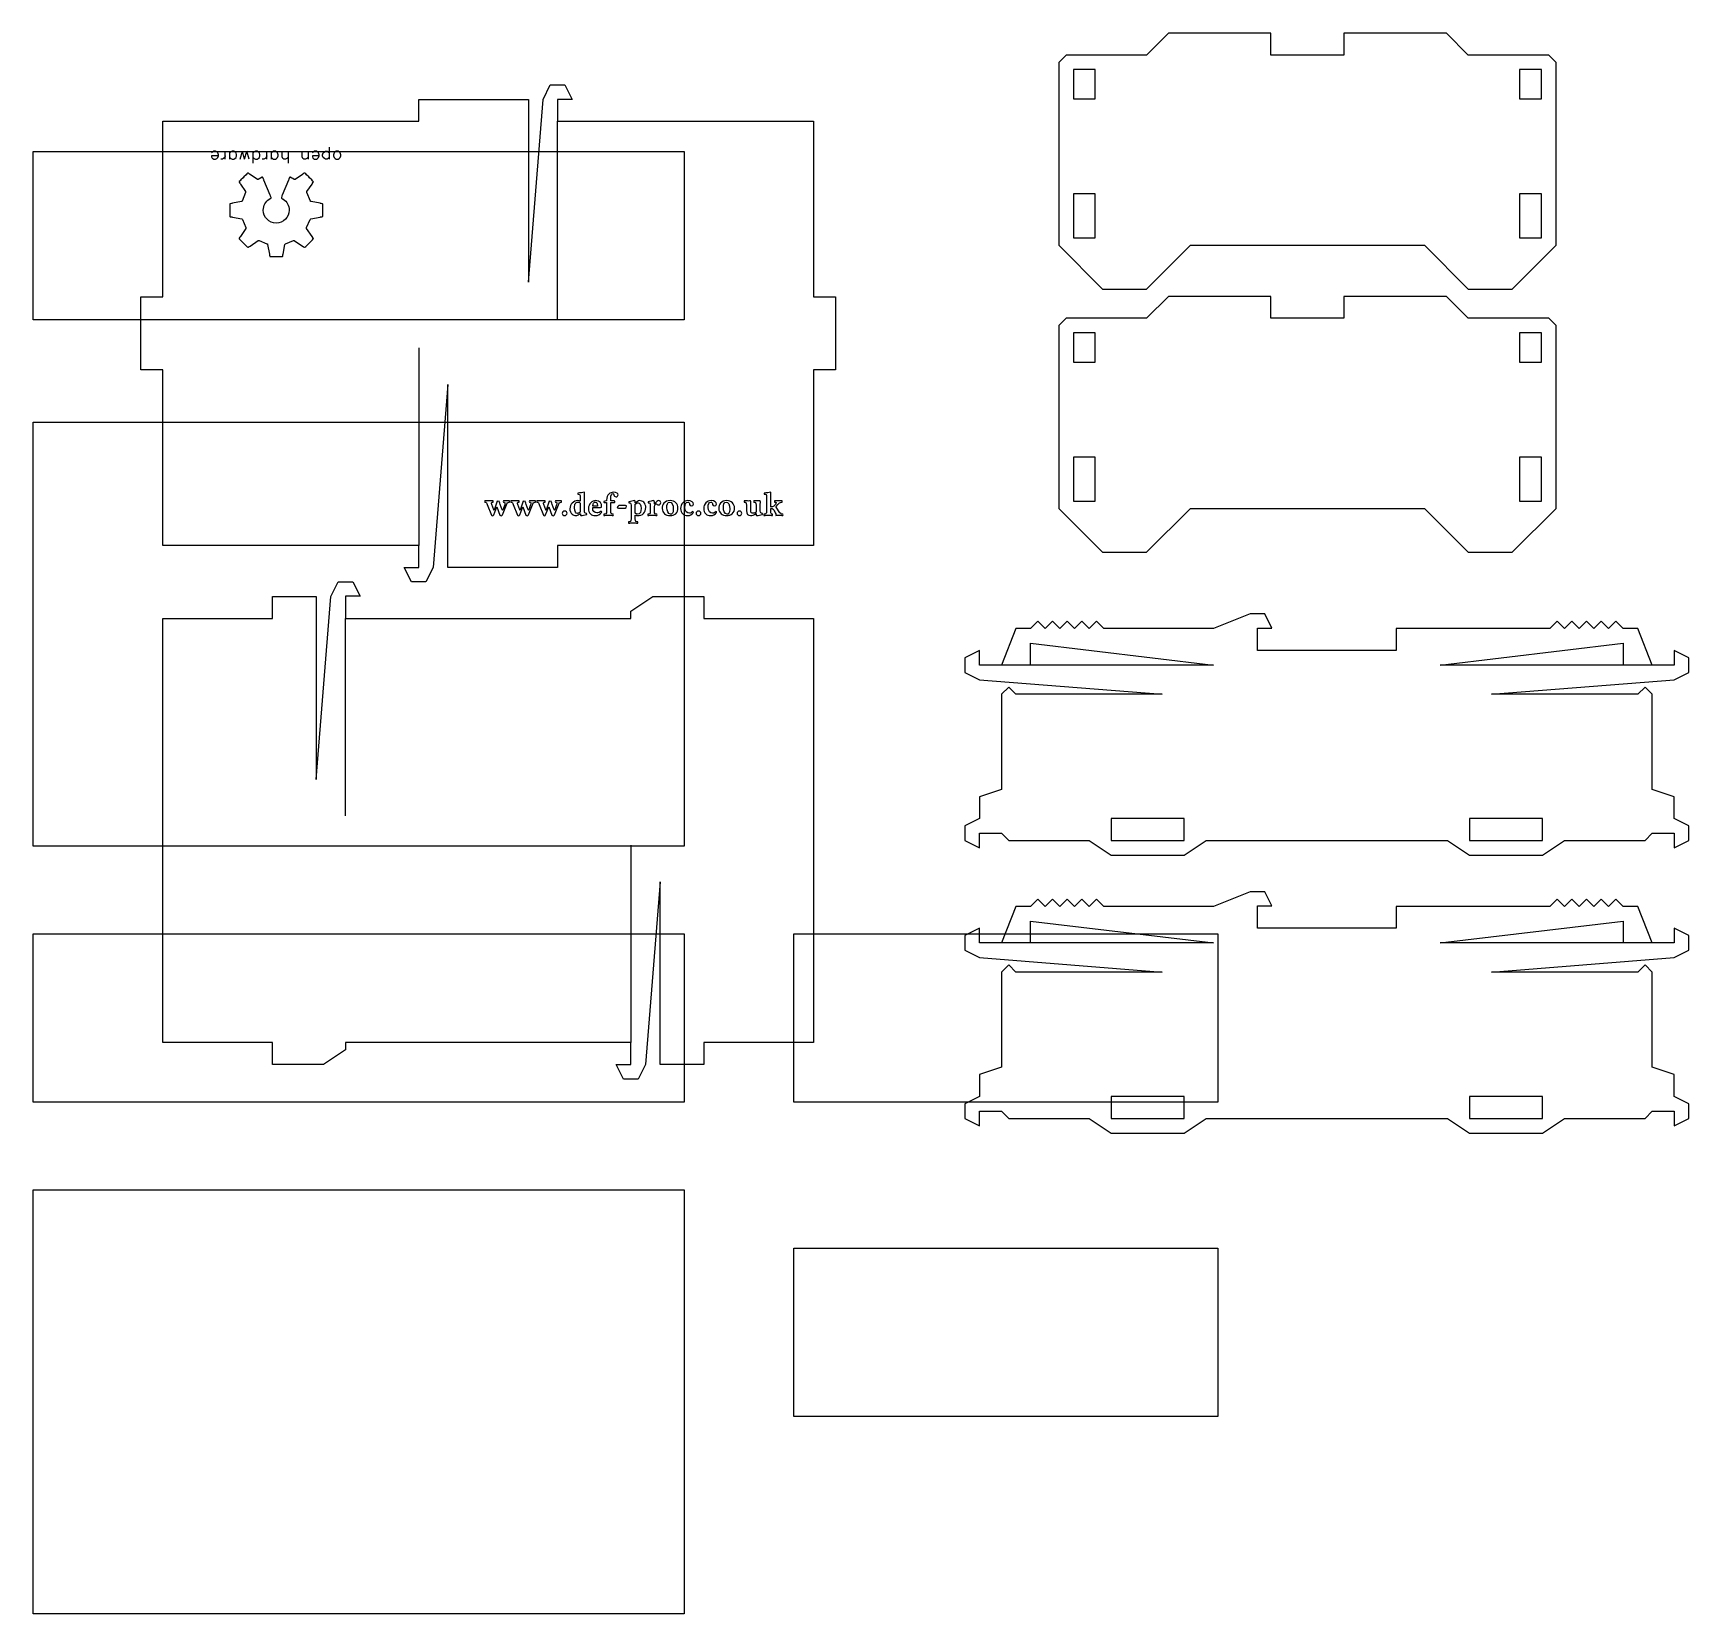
# Model space of a CAD drawing. Extents: x 26 to 252, y 20 to 236.
import ezdxf

# ---------------------------------------------------------------- set-up
doc = ezdxf.new("R2010")
doc.units = 0
for name, color, linetype in [('Cut_1', 7, 'CONTINUOUS'), ('Cut_2', 7, 'CONTINUOUS'), ('Engrave_1', 7, 'CONTINUOUS'), ('Layer_1', 7, 'CONTINUOUS')]:
    doc.layers.add(name, color=color, linetype=linetype)

msp = doc.modelspace()

# ---------------------------------------------------------------- linework, layer by layer
at = {"layer": 'Cut_1', "color": 5}
for points in [[(168.226421, 214.191995), (168.226421, 208.191993), (171.226424, 208.191993), (171.226424, 214.191995), (168.226421, 214.191995)], [(229.22642, 214.191995), (229.22642, 208.191993), (232.22642, 208.191993), (232.22642, 214.191995), (229.22642, 214.191995)], [(168.226421, 195.191994), (168.226421, 191.191993), (171.226424, 191.191993), (171.226424, 195.191994), (168.226421, 195.191994)], [(229.22642, 195.191994), (229.22642, 191.191993), (232.22642, 191.191993), (232.22642, 195.191994), (229.22642, 195.191994)], [(168.226421, 178.191994), (168.226421, 172.191997), (171.226424, 172.191997), (171.226424, 178.191994), (168.226421, 178.191994)], [(229.22642, 178.191994), (229.22642, 172.191997), (232.22642, 172.191997), (232.22642, 178.191994), (229.22642, 178.191994)]]:
    msp.add_lwpolyline(points, dxfattribs=at)
at = {"layer": 'Cut_2', "color": 1}
for points in [[(222.226418, 201.192001), (228.22642, 201.192001), (234.226419, 207.191992), (234.226419, 232.191993), (233.226418, 233.191994), (222.226418, 233.191994), (219.226418, 236.191993), (205.226418, 236.191993), (205.226418, 233.191994), (195.226418, 233.191994), (195.226418, 236.191993), (181.226418, 236.191993), (178.226418, 233.191994), (167.22642, 233.191994), (166.226422, 232.191993), (166.226422, 207.191992), (172.226422, 201.192001), (178.226418, 201.192001), (184.226417, 207.191995), (216.226418, 207.191995), (222.226418, 201.192001)], [(78.714747, 193.128049), (78.714747, 166.128049), (43.714746, 166.128049), (43.714746, 190.128049), (40.714744, 190.128049), (40.714744, 200.128049), (43.714746, 200.128049), (43.714746, 224.128049), (78.714747, 224.128049), (78.714747, 227.128049), (93.714748, 227.128049), (93.714748, 202.128048), (95.714747, 227.128046), (96.714747, 229.128047), (98.714746, 229.128047), (99.714747, 227.128051), (97.714748, 227.128049), (97.714748, 224.128049)], [(97.714748, 197.128049), (97.714748, 224.128052), (132.714746, 224.128052), (132.714746, 224.128052), (132.714746, 200.128049), (135.714748, 200.128049), (135.714748, 190.128049), (132.714746, 190.128049), (132.714746, 166.128052), (97.714748, 166.128052), (97.714748, 163.12805), (82.714747, 163.12805), (82.714747, 188.12805), (80.714748, 163.128052), (79.714748, 161.128051), (77.714749, 161.128051), (76.714748, 163.128044), (78.714747, 163.128047), (78.714747, 166.128049)], [(222.22642, 165.191983), (228.226422, 165.191983), (234.226422, 171.191971), (234.226422, 196.191994), (233.226421, 197.191995), (222.22642, 197.191995), (219.226421, 200.191995), (205.22642, 200.191995), (205.22642, 197.191995), (195.226421, 197.191995), (195.226421, 200.191995), (181.22642, 200.191995), (178.226421, 197.191995), (167.226423, 197.191995), (166.226425, 196.191994), (166.226425, 171.191971), (172.226424, 165.191983), (178.226421, 165.191983), (184.22642, 171.191999), (216.226421, 171.191999), (222.22642, 165.191983)], [(107.714748, 125.128047), (107.714748, 98.128047), (68.714747, 98.128047), (68.714747, 97.128046), (65.714747, 95.128059), (58.714744, 95.12803), (58.714744, 98.128033), (43.714749, 98.128036), (43.714749, 156.128055), (58.714747, 156.128047), (58.714747, 159.128049), (64.714747, 159.128046), (64.714747, 134.128048), (66.714751, 159.128043), (67.714746, 161.128048), (69.714748, 161.128048), (70.714749, 159.199765), (68.71475, 159.199762), (68.71475, 156.128044)], [(68.714747, 129.128044), (68.714747, 156.128047), (107.714748, 156.128047), (107.714748, 157.128045), (110.714748, 159.128046), (117.714748, 159.128055), (117.714748, 156.128055), (132.714746, 156.128055), (132.714746, 98.128036), (117.714748, 98.128036), (117.714748, 95.12803), (111.714748, 95.12803), (111.714748, 120.128045), (109.714747, 95.12803), (108.714746, 93.128034), (106.714747, 93.128034), (105.714746, 95.128075), (107.714748, 95.128047), (107.714748, 98.128036)], [(247.384336, 149.7615), (245.384337, 154.761501), (243.384338, 154.761501), (242.384337, 155.761502), (241.384336, 154.761501), (240.384338, 155.761502), (239.38434, 154.761501), (238.38434, 155.761502), (237.384339, 154.761501), (236.384341, 155.761502), (235.38434, 154.761501), (234.384339, 155.761502), (233.384338, 154.761501), (212.384338, 154.761501), (212.384338, 151.761502), (193.384337, 151.761502), (193.384345, 154.831337), (195.384347, 154.831337), (194.384337, 156.761503), (192.384339, 156.761503), (187.384337, 154.761501), (172.384336, 154.761501), (171.384335, 155.761502), (170.384335, 154.761501), (169.384334, 155.761502), (168.384336, 154.761501), (167.384335, 155.761502), (166.384334, 154.761501), (165.384336, 155.761502), (164.384341, 154.761501), (163.38434, 155.761502), (162.384339, 154.761501), (160.38434, 154.761501), (158.384339, 149.7615)], [(155.384339, 149.761503), (155.384339, 151.761507), (153.384343, 150.761504), (153.384343, 148.761499), (155.384342, 147.761501), (180.38434, 145.761502), (160.384343, 145.761502), (159.384342, 146.7615), (158.384344, 145.761499), (158.384344, 132.7615), (155.384339, 131.761502), (155.384342, 128.7615), (153.384343, 127.761499), (153.384343, 125.761497), (155.384339, 124.761499), (155.384339, 126.761501), (158.384344, 126.761498), (159.38434, 125.7615), (170.38434, 125.761503), (173.38434, 123.761501), (183.384342, 123.761501), (186.384339, 125.761503), (219.384341, 125.761503), (222.384341, 123.761501), (232.38434, 123.761501), (235.38434, 125.761503), (246.384341, 125.7615), (247.384339, 126.761501), (250.384341, 126.761501), (250.384341, 124.761499), (252.38434, 125.7615), (252.38434, 127.761502), (250.384341, 128.7615), (250.384341, 131.761502), (247.384339, 132.7615), (247.384339, 145.761499), (246.384343, 146.7615), (245.384343, 145.761502), (225.38434, 145.761502), (250.384341, 147.761501), (252.38434, 148.761499), (252.38434, 150.761504), (250.384341, 151.761507), (250.384341, 149.761503), (218.38434, 149.7615), (243.384341, 152.7615), (243.384341, 149.7615)], [(162.384339, 149.7615), (162.384339, 152.7615), (187.38434, 149.761503)], [(247.384336, 111.761497), (245.384337, 116.761498), (243.384338, 116.761498), (242.384337, 117.761499), (241.384336, 116.761498), (240.384338, 117.761499), (239.38434, 116.761498), (238.38434, 117.761499), (237.384339, 116.761498), (236.384341, 117.761499), (235.38434, 116.761498), (234.384339, 117.761499), (233.384338, 116.761498), (212.384338, 116.761498), (212.384338, 113.761499), (193.384337, 113.761499), (193.384342, 116.828297), (195.384344, 116.828297), (194.384337, 118.7615), (192.384339, 118.7615), (187.384337, 116.761498), (172.384333, 116.761498), (171.384333, 117.761499), (170.384335, 116.761498), (169.384334, 117.761499), (168.384336, 116.761498), (167.384335, 117.761499), (166.384334, 116.761498), (165.384336, 117.761499), (164.384338, 116.761498), (163.384337, 117.761499), (162.384336, 116.761498), (160.384338, 116.761498), (158.384336, 111.761497)], [(155.384339, 111.7615), (155.384339, 113.761504), (153.38434, 112.761498), (153.38434, 110.761493), (155.384339, 109.761495), (180.38434, 107.761496), (160.38434, 107.761496), (159.38434, 108.761494), (158.384342, 107.761494), (158.384342, 94.761494), (155.384339, 93.761496), (155.384339, 90.761494), (153.38434, 89.761493), (153.38434, 87.761491), (155.384339, 86.761502), (155.384339, 88.761503), (158.384342, 88.761492), (159.384001, 87.761494), (170.38434, 87.761497), (173.384337, 85.761495), (183.384342, 85.761495), (186.384339, 87.761497), (219.384341, 87.761497), (222.384341, 85.761495), (232.38434, 85.761495), (235.38434, 87.761497), (246.384341, 87.761494), (247.384339, 88.761495), (250.384341, 88.761503), (250.384341, 86.761502), (252.38434, 87.761494), (252.38434, 89.761496), (250.384341, 90.761494), (250.384341, 93.761496), (247.384339, 94.761494), (247.384339, 107.761494), (246.384341, 108.761494), (245.38434, 107.761496), (225.38434, 107.761496), (250.384341, 109.761495), (252.38434, 110.761493), (252.38434, 112.761498), (250.384341, 113.761504), (250.384341, 111.7615), (218.38434, 111.761497), (243.384341, 114.761494), (243.384341, 111.761494)], [(162.384339, 111.761494), (162.384339, 114.761494), (187.38434, 111.761497)]]:
    msp.add_lwpolyline(points, dxfattribs=at)
at = {"layer": 'Cut_2', "color": 5}
for points in [[(168.226421, 231.191995), (168.226421, 227.191994), (171.226424, 227.191994), (171.226424, 231.191995), (168.226421, 231.191995)], [(229.22642, 231.191995), (229.22642, 227.191994), (232.22642, 227.191994), (232.22642, 231.191995), (229.22642, 231.191995)], [(183.38434, 128.7615), (173.38434, 128.7615), (173.38434, 125.761503), (183.38434, 125.7615), (183.38434, 128.7615)], [(222.384341, 128.7615), (222.384341, 125.7615), (232.38434, 125.7615), (232.38434, 128.7615), (222.384341, 128.7615)], [(173.38434, 90.761499), (173.38434, 87.7615), (183.38434, 87.7615), (183.38434, 90.761499), (173.38434, 90.761499)], [(222.384341, 90.761502), (222.384341, 87.761503), (232.38434, 87.761503), (232.38434, 90.761502), (222.384341, 90.761502)]]:
    msp.add_lwpolyline(points, dxfattribs=at)
at = {"layer": 'Cut_2', "color": 1}
for points in [[(187.38434, 149.761503), (176.717672, 149.761497), (166.051004, 149.761503), (155.384339, 149.761503)], [(187.38434, 111.761497), (176.717672, 111.761491), (166.051007, 111.7615), (155.384339, 111.7615)]]:
    msp.add_open_spline(points, degree=3, dxfattribs=at)
at = {"layer": 'Engrave_1', "color": 3}
for points in [[(51.336654, 219.410112), (50.402401, 219.410112), (50.402401, 219.254404), (50.480255, 219.098695), (50.55811, 219.02084), (50.713818, 218.942986), (50.947382, 218.942986), (51.10309, 219.02084), (51.258799, 219.176549), (51.336654, 219.410112), (51.336654, 219.565821), (51.258799, 219.799384), (51.10309, 219.955093), (50.947382, 220.032948), (50.713818, 220.032948), (50.55811, 219.955093), (50.402401, 219.799384)], [(52.270907, 218.942986), (52.270907, 220.032948)], [(52.893742, 218.942986), (52.893742, 220.032948)], [(52.893742, 219.176549), (53.049451, 219.02084), (53.205159, 218.942986), (53.438723, 218.942986), (53.594431, 219.02084), (53.75014, 219.176549), (53.827995, 219.410112), (53.827995, 219.565821), (53.75014, 219.799384), (53.594431, 219.955093), (53.438723, 220.032948), (53.205159, 220.032948), (53.049451, 219.955093), (52.893742, 219.799384)], [(54.295121, 218.942986), (54.606539, 220.032948)], [(54.917956, 218.942986), (54.606539, 220.032948)], [(54.917956, 218.942986), (55.229374, 220.032948)], [(55.540792, 218.942986), (55.229374, 220.032948)], [(56.085772, 218.398005), (56.085772, 220.032948)], [(56.085772, 219.176549), (56.241481, 219.02084), (56.39719, 218.942986), (56.630753, 218.942986), (56.786462, 219.02084), (56.942171, 219.176549), (57.020025, 219.410112), (57.020025, 219.565821), (56.942171, 219.799384), (56.786462, 219.955093), (56.630753, 220.032948), (56.39719, 220.032948), (56.241481, 219.955093), (56.085772, 219.799384)], [(57.954278, 218.942986), (57.954278, 220.032948)], [(58.577113, 218.942986), (58.577113, 220.032948)], [(58.577113, 219.176549), (58.732822, 219.02084), (58.888531, 218.942986), (59.122094, 218.942986), (59.277803, 219.02084), (59.433512, 219.176549), (59.511366, 219.410112), (59.511366, 219.565821), (59.433512, 219.799384), (59.277803, 219.955093), (59.122094, 220.032948), (58.888531, 220.032948), (58.732822, 219.955093), (58.577113, 219.799384)], [(60.912746, 219.254404), (60.679182, 219.02084), (60.523474, 218.942986), (60.28991, 218.942986), (60.134202, 219.02084), (60.056347, 219.254404), (60.056347, 220.032948)], [(60.912746, 218.398005), (60.912746, 220.032948)], [(63.63765, 219.254404), (63.404087, 219.02084), (63.248378, 218.942986), (63.014815, 218.942986), (62.859106, 219.02084), (62.781251, 219.254404), (62.781251, 220.032948)], [(63.63765, 218.942986), (63.63765, 220.032948)], [(65.116884, 219.410112), (64.182631, 219.410112), (64.182631, 219.254404), (64.260485, 219.098695), (64.33834, 219.02084), (64.494048, 218.942986), (64.727612, 218.942986), (64.88332, 219.02084), (65.039029, 219.176549), (65.116884, 219.410112), (65.116884, 219.565821), (65.039029, 219.799384), (64.88332, 219.955093), (64.727612, 220.032948), (64.494048, 220.032948), (64.33834, 219.955093), (64.182631, 219.799384)], [(66.518263, 219.176549), (66.362554, 219.02084), (66.206845, 218.942986), (65.973282, 218.942986), (65.817573, 219.02084), (65.661864, 219.176549), (65.58401, 219.410112), (65.58401, 219.565821), (65.661864, 219.799384), (65.817573, 219.955093), (65.973282, 220.032948), (66.206845, 220.032948), (66.362554, 219.955093), (66.518263, 219.799384)], [(66.518263, 218.942986), (66.518263, 220.577928)], [(67.686079, 218.942986), (67.841788, 219.02084), (67.997497, 219.176549), (68.075351, 219.410112), (68.075351, 219.565821), (67.997497, 219.799384), (67.841788, 219.955093), (67.686079, 220.032948), (67.452516, 220.032948), (67.296807, 219.955093), (67.141098, 219.799384), (67.063244, 219.565821), (67.063244, 219.410112), (67.141098, 219.176549), (67.296807, 219.02084), (67.452516, 218.942986), (67.686079, 218.942986)], [(52.270907, 219.410112), (52.193052, 219.176549), (52.037343, 219.02084), (51.881635, 218.942986), (51.648071, 218.942986)], [(57.954278, 219.410112), (57.876424, 219.176549), (57.720715, 219.02084), (57.565006, 218.942986), (57.331443, 218.942986)], [(54.170329, 215.788117), (54.256252, 215.662856)], [(55.315407, 217.0308), (55.208161, 216.923554), (55.108586, 216.823979), (54.797757, 216.51308), (54.698253, 216.413575), (54.387142, 216.102605), (54.287637, 216.003101), (54.180251, 215.895855)], [(54.335912, 215.546885), (55.034556, 214.528897)], [(55.548335, 216.95494), (55.423145, 217.040722)], [(56.660198, 216.191906), (55.664307, 216.87535)], [(56.985524, 216.304218), (56.778844, 216.187825)], [(57.32429, 216.479091), (57.110222, 216.369452)], [(57.505989, 216.223855), (57.413943, 216.446087)], [(58.423768, 214.005969), (57.559822, 216.093809)], [(60.917931, 216.093809), (60.053985, 214.005969)], [(61.06374, 216.446087), (60.971835, 216.223855)], [(61.367532, 216.369452), (61.153393, 216.479091)], [(61.698909, 216.187825), (61.492159, 216.304218)], [(62.813376, 216.87535), (61.817485, 216.191906)], [(63.054468, 217.040722), (62.929418, 216.95494)], [(64.297362, 215.895855), (64.190046, 216.003101), (64.090541, 216.102605), (63.77943, 216.413716), (63.679926, 216.513221), (63.369097, 216.823979), (63.269592, 216.923554), (63.162206, 217.0308)], [(63.443197, 214.528897), (64.141771, 215.546885)], [(64.221431, 215.662856), (64.307354, 215.788117)], [(53.106107, 212.885872), (52.957061, 212.858146)], [(54.478272, 213.141249), (53.244527, 212.911699)], [(55.043493, 214.407647), (54.568629, 213.221261)], [(58.369231, 213.542927), (58.50568, 213.626458)], [(58.538755, 213.728144), (58.477532, 213.876064)], [(60.000081, 213.876064), (59.938928, 213.728144)], [(59.972003, 213.626458), (60.108523, 213.542927)], [(63.909124, 213.221261), (63.43426, 214.407647)], [(65.233156, 212.911699), (63.999481, 213.141249)], [(65.520693, 212.858146), (65.371576, 212.885872)], [(52.887886, 212.774897), (52.887886, 212.623248), (52.887886, 212.482505), (52.887886, 212.042827), (52.887886, 211.902085), (52.887815, 211.462265), (52.887815, 211.321523), (52.887745, 211.169803)], [(52.95685, 211.086484), (53.106036, 211.058687)], [(53.244456, 211.033002), (54.516414, 210.796414)], [(54.60867, 210.717035), (55.086842, 209.601724)], [(63.390841, 209.601724), (63.868943, 210.717035)], [(63.961269, 210.796414), (65.233227, 211.033002)], [(65.371647, 211.058687), (65.520833, 211.086484)], [(65.590008, 211.169803), (65.589938, 211.321523), (65.589938, 211.462265), (65.589938, 211.902085), (65.589938, 212.042827), (65.589938, 212.482505), (65.589938, 212.623248), (65.589938, 212.774897)], [(54.256392, 208.281844), (54.170469, 208.156724)], [(55.079312, 209.481108), (54.335982, 208.397956)], [(64.141701, 208.397956), (63.398371, 209.481108)], [(64.307143, 208.156724), (64.221291, 208.281844)], [(54.180532, 208.048986), (54.287778, 207.94174), (54.387283, 207.842236), (54.698253, 207.531266), (54.797757, 207.431761), (55.108586, 207.120791), (55.208161, 207.021216), (55.315477, 206.913971)], [(55.423215, 206.903978), (55.548335, 206.989831)], [(55.664377, 207.069491), (56.770751, 207.828795)], [(56.89193, 207.837591), (57.973182, 207.395027)], [(58.052842, 207.303756), (58.299493, 205.978106)], [(60.17812, 205.978106), (60.424841, 207.303756)], [(60.504501, 207.395027), (61.585753, 207.837591)], [(61.706932, 207.828795), (62.813306, 207.069491)], [(62.929348, 206.989831), (63.054468, 206.903978)], [(63.162206, 206.913971), (63.269522, 207.021216), (63.369026, 207.120791), (63.679996, 207.431831), (63.779501, 207.531336), (64.0904, 207.842236), (64.189905, 207.94174), (64.297151, 208.048986)], [(58.325178, 205.839756), (58.353045, 205.690569)], [(58.436224, 205.621465), (58.587944, 205.621465), (58.728686, 205.621465), (59.168506, 205.621465), (59.309248, 205.621465), (59.749067, 205.621465), (59.889809, 205.621465), (60.041459, 205.621465)], [(60.124638, 205.69064), (60.152434, 205.839756)]]:
    msp.add_lwpolyline(points, dxfattribs=at)
at = {"layer": 'Engrave_1', "color": 7}
for points in [[(89.4616, 172.156279), (89.028106, 170.968688)], [(93.015836, 172.156279), (92.582342, 170.968688)], [(96.570072, 172.156279), (96.136579, 170.968688)], [(100.803052, 172.788457), (100.803052, 172.196919)], [(101.390075, 170.846768), (101.390075, 172.878768)], [(104.044869, 172.147248), (104.044869, 172.025328)], [(104.392566, 172.296261), (104.392566, 172.20595), (104.383535, 172.20595)], [(105.43566, 172.20595), (104.979589, 172.20595), (104.979589, 172.436244)], [(105.525971, 172.056937), (105.525971, 172.160795)], [(126.273608, 172.797488), (126.273608, 170.819675)], [(126.86063, 171.370572), (126.86063, 172.878768)], [(88.102417, 171.713755), (88.653315, 170.286839)], [(88.982951, 170.973204), (88.721049, 171.740848)], [(88.969404, 170.29587), (89.393866, 171.411212), (89.82736, 170.286839)], [(90.147964, 170.982235), (89.849937, 171.740848)], [(90.161511, 170.29587), (90.712409, 171.668599)], [(90.473084, 171.700208), (90.215697, 170.991266)], [(91.656654, 171.713755), (92.207551, 170.286839)], [(92.537187, 170.973204), (92.275285, 171.740848)], [(92.52364, 170.29587), (92.948102, 171.411212), (93.381596, 170.286839)], [(93.7022, 170.982235), (93.404174, 171.740848)], [(93.715747, 170.29587), (94.266645, 171.668599)], [(94.02732, 171.700208), (93.769934, 170.991266)], [(95.21089, 171.713755), (95.761787, 170.286839)], [(96.091423, 170.973204), (95.829521, 171.740848)], [(96.077876, 170.29587), (96.502339, 171.411212), (96.935832, 170.286839)], [(97.256436, 170.982235), (96.95841, 171.740848)], [(97.269983, 170.29587), (97.820881, 171.668599)], [(97.581556, 171.700208), (97.32417, 170.991266)], [(100.780475, 170.462946), (100.821115, 170.462946)], [(100.807568, 171.898892), (100.807568, 170.788066)], [(102.512402, 171.307355), (103.596135, 171.307355)], [(103.14458, 171.487977), (102.530464, 171.487977)], [(104.166789, 171.980172), (104.392566, 171.980172), (104.392566, 170.815159)], [(104.979589, 170.82419), (104.979589, 171.980172), (105.367926, 171.980172)], [(106.043566, 171.217044), (106.937646, 171.217044)], [(106.987317, 171.573772), (106.084206, 171.573772)], [(107.747836, 171.641506), (107.747836, 169.749488)], [(108.348405, 171.948564), (108.321311, 171.948564)], [(108.334858, 170.53971), (108.334858, 171.695692)], [(108.334858, 169.749488), (108.334858, 170.277808)], [(110.380757, 171.641506), (110.380757, 170.797097)], [(110.981326, 171.817612), (110.963264, 171.817612)], [(110.96778, 170.797097), (110.96778, 171.456368)], [(123.525187, 171.623444), (123.525187, 170.919017)], [(124.112209, 170.869346), (124.112209, 171.623444)], [(124.839214, 171.627959), (124.839214, 170.788066)], [(125.426236, 170.846768), (125.426236, 171.627959)], [(125.426236, 170.842252), (125.426236, 170.846768)], [(126.86063, 170.819675), (126.86063, 171.18995)], [(127.55151, 170.363604), (127.55151, 170.246199), (127.560541, 170.237168)], [(127.578604, 171.460884), (127.799866, 171.704724)], [(128.115955, 170.598412), (127.59215, 171.370572)]]:
    msp.add_lwpolyline(points, dxfattribs=at)
at = {"layer": 'Engrave_1', "color": 3}
for points in [[(54.180251, 215.895855), (54.152947, 215.868551), (54.148443, 215.819995), (54.170329, 215.788117)], [(54.256252, 215.662856), (54.278137, 215.631049), (54.314026, 215.578833), (54.335912, 215.546885)], [(55.423145, 217.040722), (55.391267, 217.062608), (55.342711, 217.058104), (55.315407, 217.0308)], [(55.664307, 216.87535), (55.632429, 216.897165), (55.580073, 216.933055), (55.548335, 216.95494)], [(56.778844, 216.187825), (56.745488, 216.168262), (56.692077, 216.170021), (56.660198, 216.191906)], [(57.110222, 216.369452), (57.075599, 216.35186), (57.019584, 216.322515), (56.985524, 216.304218)], [(57.413943, 216.446087), (57.399095, 216.481835), (57.358843, 216.496683), (57.32429, 216.479091)], [(57.559822, 216.093809), (57.544974, 216.129557), (57.520767, 216.188106), (57.505989, 216.223855)], [(60.971835, 216.223855), (60.956987, 216.188106), (60.932779, 216.129557), (60.917931, 216.093809)], [(61.153393, 216.479091), (61.11884, 216.496683), (61.078588, 216.481835), (61.06374, 216.446087)], [(61.492159, 216.304218), (61.458099, 216.322515), (61.402014, 216.35186), (61.367532, 216.369452)], [(61.817485, 216.191906), (61.785606, 216.170021), (61.732195, 216.168262), (61.698909, 216.187825)], [(62.929418, 216.95494), (62.89754, 216.933055), (62.845325, 216.897165), (62.813376, 216.87535)], [(63.162206, 217.0308), (63.134902, 217.058104), (63.086346, 217.062608), (63.054468, 217.040722)], [(64.141771, 215.546885), (64.163727, 215.578833), (64.199616, 215.631049), (64.221431, 215.662856)], [(64.307354, 215.788117), (64.329169, 215.819995), (64.324736, 215.868481), (64.297362, 215.895855)], [(52.957061, 212.858146), (52.91899, 212.851109), (52.887886, 212.813601), (52.887886, 212.774897)], [(53.244527, 212.911699), (53.206456, 212.904591), (53.144177, 212.89298), (53.106107, 212.885872)], [(54.568629, 213.221261), (54.556947, 213.184316), (54.516273, 213.148286), (54.478272, 213.141249)], [(55.034556, 214.528897), (55.056441, 214.497019), (55.060523, 214.442411), (55.043493, 214.407647)], [(57.463696, 211.981463), (57.463696, 212.609736), (57.790429, 213.161375), (58.282956, 213.476849)], [(58.282956, 213.476849), (58.309697, 213.501056), (58.343968, 213.527516), (58.369231, 213.542927)], [(58.477532, 213.876064), (58.462754, 213.911813), (58.438546, 213.970361), (58.423768, 214.005969)], [(58.50568, 213.626458), (58.538614, 213.646654), (58.553533, 213.692395), (58.538755, 213.728144)], [(59.938928, 213.728144), (59.92408, 213.692395), (59.938999, 213.646654), (59.972003, 213.626458)], [(60.053985, 214.005969), (60.039137, 213.970361), (60.014929, 213.911742), (60.000081, 213.876064)], [(60.108523, 213.542927), (60.133715, 213.527586), (60.167986, 213.501056), (60.194798, 213.476849)], [(60.194798, 213.476849), (60.687325, 213.161375), (61.013987, 212.609666), (61.013987, 211.981463)], [(63.43426, 214.407647), (63.41723, 214.44234), (63.421242, 214.497019), (63.443197, 214.528897)], [(63.999481, 213.141249), (63.96141, 213.148286), (63.920736, 213.184316), (63.909124, 213.221261)], [(65.371576, 212.885872), (65.333506, 212.89298), (65.271227, 212.904591), (65.233156, 212.911699)], [(65.589938, 212.774897), (65.589938, 212.813601), (65.558763, 212.851109), (65.520693, 212.858146)], [(52.887745, 211.169803), (52.887675, 211.131029), (52.918779, 211.093662), (52.95685, 211.086484)], [(53.106036, 211.058687), (53.144107, 211.05172), (53.206385, 211.040109), (53.244456, 211.033002)], [(54.516414, 210.796414), (54.554484, 210.789307), (54.596003, 210.753628), (54.60867, 210.717035)], [(59.238877, 210.206282), (58.258467, 210.206282), (57.463696, 211.001053), (57.463696, 211.981463)], [(61.013987, 211.981463), (61.013987, 211.001053), (60.219216, 210.206282), (59.238877, 210.206282)], [(63.868943, 210.717035), (63.88168, 210.753628), (63.923199, 210.789307), (63.961269, 210.796414)], [(65.233227, 211.033002), (65.271298, 211.040109), (65.333576, 211.05172), (65.371647, 211.058687)], [(65.520833, 211.086484), (65.558904, 211.093662), (65.590008, 211.131029), (65.590008, 211.169803)], [(54.335982, 208.397956), (54.314097, 208.366008), (54.278207, 208.313792), (54.256392, 208.281844)], [(55.086842, 209.601724), (55.104646, 209.567313), (55.101197, 209.513127), (55.079312, 209.481108)], [(63.398371, 209.481108), (63.376486, 209.513127), (63.373108, 209.567313), (63.390841, 209.601724)], [(64.221291, 208.281844), (64.199476, 208.313792), (64.163586, 208.366008), (64.141701, 208.397956)], [(54.170469, 208.156724), (54.148725, 208.124846), (54.153158, 208.07636), (54.180532, 208.048986)], [(55.315477, 206.913971), (55.342781, 206.886596), (55.391337, 206.882093), (55.423215, 206.903978)], [(55.548335, 206.989831), (55.580284, 207.011786), (55.632499, 207.047535), (55.664377, 207.069491)], [(56.770751, 207.828795), (56.80263, 207.850751), (56.857167, 207.854621), (56.89193, 207.837591)], [(57.973182, 207.395027), (58.009916, 207.382853), (58.045664, 207.341757), (58.052842, 207.303756)], [(60.424841, 207.303756), (60.431948, 207.341757), (60.467697, 207.382853), (60.504501, 207.395027)], [(61.585753, 207.837591), (61.620516, 207.854621), (61.675053, 207.850751), (61.706932, 207.828795)], [(62.813306, 207.069491), (62.845254, 207.047535), (62.89747, 207.011786), (62.929348, 206.989831)], [(63.054468, 206.903978), (63.086346, 206.882093), (63.134902, 206.886596), (63.162206, 206.913971)], [(64.297151, 208.048986), (64.324525, 208.07636), (64.329029, 208.124846), (64.307143, 208.156724)], [(58.299493, 205.978106), (58.30653, 205.940035), (58.318212, 205.877756), (58.325178, 205.839756)], [(58.353045, 205.690569), (58.360083, 205.652569), (58.39759, 205.621465), (58.436224, 205.621465)], [(60.041459, 205.621465), (60.080163, 205.621465), (60.1176, 205.652569), (60.124638, 205.69064)], [(60.152434, 205.839756), (60.159542, 205.877756), (60.171083, 205.940035), (60.17812, 205.978106)]]:
    msp.add_open_spline(points, degree=3, dxfattribs=at)
at = {"layer": 'Engrave_1', "color": 7}
for points in [[(87.741173, 172.214981), (87.71408, 172.187888), (87.71408, 172.088546), (87.741173, 172.061452)], [(88.296586, 172.20595), (88.138542, 172.20595), (87.908249, 172.210466), (87.741173, 172.214981)], [(87.741173, 172.061452), (87.99856, 172.029844), (88.012106, 171.944048), (88.102417, 171.713755)], [(88.888124, 172.214981), (88.721049, 172.210466), (88.52688, 172.20595), (88.296586, 172.20595)], [(88.721049, 171.740848), (88.6488, 171.953079), (88.603644, 172.034359), (88.888124, 172.061452)], [(88.888124, 172.061452), (88.915217, 172.088546), (88.915217, 172.187888), (88.888124, 172.214981)], [(89.714471, 172.156279), (89.628675, 172.147248), (89.547395, 172.147248), (89.4616, 172.156279)], [(89.849937, 171.740848), (89.768657, 171.953079), (89.714471, 172.156279), (89.714471, 172.156279)], [(90.296977, 172.214981), (90.269884, 172.187888), (90.269884, 172.088546), (90.296977, 172.061452)], [(90.825297, 172.20595), (90.658222, 172.20595), (90.464053, 172.210466), (90.296977, 172.214981)], [(90.296977, 172.061452), (90.540817, 172.04339), (90.55888, 171.925986), (90.473084, 171.700208)], [(90.712409, 171.668599), (90.793689, 171.867284), (90.870453, 172.038875), (91.123324, 172.061452)], [(91.123324, 172.214981), (91.023982, 172.210466), (90.942702, 172.20595), (90.825297, 172.20595)], [(91.123324, 172.061452), (91.150417, 172.088546), (91.150417, 172.187888), (91.123324, 172.214981)], [(91.295409, 172.214981), (91.268316, 172.187888), (91.268316, 172.088546), (91.295409, 172.061452)], [(91.850822, 172.20595), (91.692778, 172.20595), (91.462485, 172.210466), (91.295409, 172.214981)], [(91.295409, 172.061452), (91.552796, 172.029844), (91.566342, 171.944048), (91.656654, 171.713755)], [(92.44236, 172.214981), (92.275285, 172.210466), (92.081116, 172.20595), (91.850822, 172.20595)], [(92.275285, 171.740848), (92.203036, 171.953079), (92.15788, 172.034359), (92.44236, 172.061452)], [(92.44236, 172.061452), (92.469454, 172.088546), (92.469454, 172.187888), (92.44236, 172.214981)], [(93.268707, 172.156279), (93.182911, 172.147248), (93.101631, 172.147248), (93.015836, 172.156279)], [(93.404174, 171.740848), (93.322894, 171.953079), (93.268707, 172.156279), (93.268707, 172.156279)], [(93.851214, 172.214981), (93.82412, 172.187888), (93.82412, 172.088546), (93.851214, 172.061452)], [(94.379534, 172.20595), (94.212458, 172.20595), (94.018289, 172.210466), (93.851214, 172.214981)], [(93.851214, 172.061452), (94.095054, 172.04339), (94.113116, 171.925986), (94.02732, 171.700208)], [(94.266645, 171.668599), (94.347925, 171.867284), (94.424689, 172.038875), (94.67756, 172.061452)], [(94.67756, 172.214981), (94.578218, 172.210466), (94.496938, 172.20595), (94.379534, 172.20595)], [(94.67756, 172.061452), (94.704654, 172.088546), (94.704654, 172.187888), (94.67756, 172.214981)], [(94.849645, 172.214981), (94.822552, 172.187888), (94.822552, 172.088546), (94.849645, 172.061452)], [(95.405059, 172.20595), (95.247014, 172.20595), (95.016721, 172.210466), (94.849645, 172.214981)], [(94.849645, 172.061452), (95.107032, 172.029844), (95.120579, 171.944048), (95.21089, 171.713755)], [(95.996596, 172.214981), (95.829521, 172.210466), (95.635352, 172.20595), (95.405059, 172.20595)], [(95.829521, 171.740848), (95.757272, 171.953079), (95.712116, 172.034359), (95.996596, 172.061452)], [(95.996596, 172.061452), (96.02369, 172.088546), (96.02369, 172.187888), (95.996596, 172.214981)], [(96.822943, 172.156279), (96.737147, 172.147248), (96.655867, 172.147248), (96.570072, 172.156279)], [(96.95841, 171.740848), (96.87713, 171.953079), (96.822943, 172.156279), (96.822943, 172.156279)], [(97.40545, 172.214981), (97.378356, 172.187888), (97.378356, 172.088546), (97.40545, 172.061452)], [(97.93377, 172.20595), (97.766694, 172.20595), (97.572525, 172.210466), (97.40545, 172.214981)], [(97.40545, 172.061452), (97.64929, 172.04339), (97.667352, 171.925986), (97.581556, 171.700208)], [(97.820881, 171.668599), (97.902161, 171.867284), (97.978925, 172.038875), (98.231796, 172.061452)], [(98.231796, 172.214981), (98.132454, 172.210466), (98.051174, 172.20595), (97.93377, 172.20595)], [(98.231796, 172.061452), (98.25889, 172.088546), (98.25889, 172.187888), (98.231796, 172.214981)], [(100.477932, 172.251106), (99.895426, 172.251106), (99.385168, 171.740848), (99.385168, 171.140279)], [(100.13475, 171.867284), (100.206999, 171.989204), (100.328919, 172.061452), (100.468901, 172.061452)], [(100.482448, 173.280652), (100.468901, 173.226466), (100.473417, 173.167764), (100.495995, 173.127124)], [(100.468901, 172.061452), (100.586306, 172.061452), (100.694679, 172.047906), (100.807568, 171.898892)], [(100.803052, 172.196919), (100.717257, 172.228528), (100.608884, 172.251106), (100.477932, 172.251106)], [(101.331372, 173.398057), (101.164297, 173.34387), (100.803052, 173.294199), (100.482448, 173.280652)], [(100.495995, 173.127124), (100.780475, 173.104546), (100.803052, 173.10003), (100.803052, 172.788457)], [(101.403621, 173.339355), (101.403621, 173.379995), (101.372012, 173.398057), (101.331372, 173.398057)], [(101.390075, 172.878768), (101.390075, 173.172279), (101.403621, 173.339355), (101.403621, 173.339355)], [(102.914286, 172.251106), (102.440153, 172.251106), (101.920864, 171.831159), (101.920864, 171.140279)], [(102.620775, 171.907924), (102.688509, 172.011781), (102.810429, 172.061452), (102.864615, 172.061452)], [(102.864615, 172.061452), (102.986535, 172.061452), (103.153611, 171.944048), (103.153611, 171.582804)], [(103.727086, 171.447337), (103.727086, 171.831159), (103.578073, 172.251106), (102.914286, 172.251106)], [(104.383535, 172.20595), (104.230006, 172.20595), (104.044869, 172.183372), (104.044869, 172.147248)], [(104.713171, 173.136155), (104.546095, 172.955532), (104.392566, 172.729755), (104.392566, 172.296261)], [(105.349864, 173.398057), (105.137633, 173.398057), (104.884762, 173.321292), (104.713171, 173.136155)], [(104.979589, 172.436244), (104.979589, 173.109061), (105.164726, 173.208404), (105.264069, 173.208404)], [(105.264069, 173.208404), (105.340833, 173.208404), (105.358895, 173.14067), (105.390504, 173.032297)], [(105.968495, 173.063906), (105.968495, 173.185826), (105.828513, 173.398057), (105.349864, 173.398057)], [(105.367926, 171.980172), (105.449206, 171.980172), (105.525971, 172.00275), (105.525971, 172.056937)], [(105.390504, 173.032297), (105.431144, 172.887799), (105.548549, 172.77491), (105.711109, 172.77491)], [(105.525971, 172.160795), (105.525971, 172.187888), (105.521455, 172.20595), (105.43566, 172.20595)], [(105.711109, 172.77491), (105.860122, 172.77491), (105.968495, 172.869737), (105.968495, 173.063906)], [(107.445294, 172.102092), (107.436262, 172.074999), (107.445294, 171.984688), (107.454325, 171.957595)], [(108.194876, 172.251106), (108.0278, 172.20595), (107.756867, 172.142732), (107.445294, 172.102092)], [(108.298734, 172.174341), (108.294218, 172.228528), (108.258094, 172.251106), (108.194876, 172.251106)], [(108.321311, 171.948564), (108.31228, 172.074999), (108.298734, 172.174341), (108.298734, 172.174341)], [(108.88124, 172.251106), (108.750289, 172.251106), (108.506449, 172.093061), (108.348405, 171.948564)], [(109.499871, 172.025328), (109.337311, 172.183372), (109.111534, 172.251106), (108.88124, 172.251106)], [(110.078215, 172.102092), (110.069184, 172.074999), (110.078215, 171.989204), (110.087246, 171.96211)], [(110.827797, 172.251106), (110.611051, 172.196919), (110.376242, 172.129186), (110.078215, 172.102092)], [(110.931655, 172.174341), (110.92714, 172.210466), (110.891015, 172.251106), (110.827797, 172.251106)], [(110.963264, 171.817612), (110.954233, 171.953079), (110.931655, 172.174341), (110.931655, 172.174341)], [(111.518677, 172.251106), (111.360633, 172.251106), (111.189042, 172.115639), (110.981326, 171.817612)], [(111.816704, 171.998235), (111.816704, 172.115639), (111.681237, 172.251106), (111.518677, 172.251106)], [(113.089526, 172.251106), (112.714735, 172.251106), (112.434771, 172.120155), (112.254149, 171.916955)], [(112.642486, 171.280261), (112.642486, 171.695692), (112.714735, 172.061452), (113.017277, 172.061452)], [(113.017277, 172.061452), (113.324335, 172.061452), (113.532051, 171.695692), (113.532051, 171.077061)], [(114.164229, 171.221559), (114.164229, 171.808581), (113.757829, 172.251106), (113.089526, 172.251106)], [(115.535123, 172.251106), (115.002287, 172.251106), (114.53267, 171.822128), (114.53267, 171.153826)], [(115.119692, 171.31187), (115.119692, 171.813097), (115.255159, 172.061452), (115.494483, 172.061452)], [(115.494483, 172.061452), (115.661559, 172.061452), (115.729292, 171.885346), (115.742839, 171.740848)], [(116.271159, 171.781488), (116.271159, 171.984688), (116.027319, 172.251106), (115.535123, 172.251106)], [(118.692484, 172.251106), (118.159649, 172.251106), (117.690031, 171.822128), (117.690031, 171.153826)], [(118.277053, 171.31187), (118.277053, 171.813097), (118.41252, 172.061452), (118.651844, 172.061452)], [(118.651844, 172.061452), (118.81892, 172.061452), (118.886653, 171.885346), (118.9002, 171.740848)], [(119.42852, 171.781488), (119.42852, 171.984688), (119.18468, 172.251106), (118.692484, 172.251106)], [(120.824179, 172.251106), (120.449388, 172.251106), (120.169424, 172.120155), (119.988801, 171.916955)], [(120.377139, 171.280261), (120.377139, 171.695692), (120.449388, 172.061452), (120.75193, 172.061452)], [(120.75193, 172.061452), (121.058988, 172.061452), (121.266704, 171.695692), (121.266704, 171.077061)], [(121.898881, 171.221559), (121.898881, 171.808581), (121.492481, 172.251106), (120.824179, 172.251106)], [(123.222645, 172.210466), (123.195551, 172.183372), (123.195551, 172.08403), (123.222645, 172.056937)], [(123.818698, 172.201435), (123.583889, 172.201435), (123.416814, 172.20595), (123.222645, 172.210466)], [(123.222645, 172.056937), (123.43036, 172.047906), (123.525187, 172.00275), (123.525187, 171.623444)], [(124.076085, 172.210466), (123.994805, 172.20595), (123.91804, 172.201435), (123.818698, 172.201435)], [(124.12124, 172.056937), (124.12124, 172.133701), (124.103178, 172.183372), (124.076085, 172.210466)], [(124.112209, 171.623444), (124.112209, 172.00275), (124.12124, 171.948564), (124.12124, 172.056937)], [(124.536671, 172.214981), (124.509578, 172.187888), (124.509578, 172.088546), (124.536671, 172.061452)], [(125.132725, 172.20595), (124.897916, 172.20595), (124.73084, 172.210466), (124.536671, 172.214981)], [(124.536671, 172.061452), (124.766965, 172.038875), (124.839214, 172.007266), (124.839214, 171.627959)], [(125.390111, 172.214981), (125.308831, 172.210466), (125.232067, 172.201435), (125.132725, 172.20595)], [(125.435267, 172.061452), (125.435267, 172.138217), (125.417205, 172.187888), (125.390111, 172.214981)], [(125.426236, 171.627959), (125.426236, 172.007266), (125.435267, 171.953079), (125.435267, 172.061452)], [(125.953004, 173.280652), (125.939457, 173.226466), (125.943972, 173.176795), (125.96655, 173.136155)], [(126.801928, 173.398057), (126.634852, 173.34387), (126.273608, 173.294199), (125.953004, 173.280652)], [(125.96655, 173.136155), (126.25103, 173.113577), (126.273608, 173.104546), (126.273608, 172.797488)], [(126.874177, 173.339355), (126.874177, 173.379995), (126.842568, 173.398057), (126.801928, 173.398057)], [(126.86063, 172.878768), (126.86063, 173.172279), (126.874177, 173.339355), (126.874177, 173.339355)], [(127.366372, 172.214981), (127.339279, 172.187888), (127.339279, 172.088546), (127.366372, 172.061452)], [(127.912755, 172.20595), (127.745679, 172.20595), (127.533448, 172.210466), (127.366372, 172.214981)], [(127.366372, 172.061452), (127.610212, 172.04339), (127.677946, 171.998235), (127.55151, 171.822128)], [(127.799866, 171.704724), (127.944364, 171.867284), (128.070799, 172.020812), (128.413981, 172.061452)], [(128.413981, 172.214981), (128.314639, 172.210466), (128.030159, 172.20595), (127.912755, 172.20595)], [(128.413981, 172.061452), (128.441075, 172.088546), (128.441075, 172.187888), (128.413981, 172.214981)], [(88.653315, 170.286839), (88.684924, 170.196528), (88.743626, 170.192012), (88.802329, 170.192012)], [(88.802329, 170.192012), (88.847484, 170.192012), (88.93328, 170.201044), (88.969404, 170.29587)], [(89.028106, 170.968688), (89.019075, 170.937079), (88.996497, 170.928048), (88.982951, 170.973204)], [(89.82736, 170.286839), (89.858969, 170.201044), (89.944764, 170.192012), (90.003466, 170.192012)], [(90.003466, 170.192012), (90.048622, 170.192012), (90.120871, 170.201044), (90.161511, 170.29587)], [(90.215697, 170.991266), (90.19312, 170.932564), (90.166026, 170.941595), (90.147964, 170.982235)], [(92.207551, 170.286839), (92.23916, 170.196528), (92.297862, 170.192012), (92.356565, 170.192012)], [(92.356565, 170.192012), (92.40172, 170.192012), (92.487516, 170.201044), (92.52364, 170.29587)], [(92.582342, 170.968688), (92.573311, 170.937079), (92.550734, 170.928048), (92.537187, 170.973204)], [(93.381596, 170.286839), (93.413205, 170.201044), (93.499, 170.192012), (93.557702, 170.192012)], [(93.557702, 170.192012), (93.602858, 170.192012), (93.675107, 170.201044), (93.715747, 170.29587)], [(93.769934, 170.991266), (93.747356, 170.932564), (93.720262, 170.941595), (93.7022, 170.982235)], [(95.761787, 170.286839), (95.793396, 170.196528), (95.852099, 170.192012), (95.910801, 170.192012)], [(95.910801, 170.192012), (95.955956, 170.192012), (96.041752, 170.201044), (96.077876, 170.29587)], [(96.136579, 170.968688), (96.127547, 170.937079), (96.10497, 170.928048), (96.091423, 170.973204)], [(96.935832, 170.286839), (96.967441, 170.201044), (97.053236, 170.192012), (97.111939, 170.192012)], [(97.111939, 170.192012), (97.157094, 170.192012), (97.229343, 170.201044), (97.269983, 170.29587)], [(97.32417, 170.991266), (97.301592, 170.932564), (97.274499, 170.941595), (97.256436, 170.982235)], [(98.675591, 170.828706), (98.494969, 170.828706), (98.34144, 170.684208), (98.34144, 170.508101)], [(98.34144, 170.508101), (98.34144, 170.33651), (98.485937, 170.201044), (98.66656, 170.201044)], [(98.66656, 170.201044), (98.847182, 170.201044), (99.000711, 170.345541), (99.000711, 170.517132)], [(99.000711, 170.517132), (99.000711, 170.693239), (98.856213, 170.828706), (98.675591, 170.828706)], [(99.385168, 171.140279), (99.385168, 170.869346), (99.48451, 170.557772), (99.701257, 170.390697)], [(99.701257, 170.390697), (99.863817, 170.264261), (99.981221, 170.201044), (100.229577, 170.201044)], [(100.021861, 171.280261), (100.021861, 171.519586), (100.048955, 171.727301), (100.13475, 171.867284)], [(100.423746, 170.49907), (100.197968, 170.49907), (100.021861, 170.751944), (100.021861, 171.280261)], [(100.229577, 170.201044), (100.351497, 170.201044), (100.685648, 170.399728), (100.780475, 170.462946)], [(100.807568, 170.670661), (100.712741, 170.593897), (100.473417, 170.49907), (100.423746, 170.49907)], [(100.807568, 170.788066), (100.807568, 170.747426), (100.807568, 170.711301), (100.807568, 170.670661)], [(100.821115, 170.462946), (100.830146, 170.354572), (100.839177, 170.277808), (100.839177, 170.277808)], [(100.839177, 170.277808), (100.843692, 170.223621), (100.879817, 170.201044), (100.943035, 170.201044)], [(100.943035, 170.201044), (101.11011, 170.246199), (101.381044, 170.309417), (101.692617, 170.350057)], [(101.683586, 170.494555), (101.439746, 170.517132), (101.390075, 170.589381), (101.390075, 170.846768)], [(101.692617, 170.350057), (101.701648, 170.37715), (101.692617, 170.467461), (101.683586, 170.494555)], [(101.920864, 171.140279), (101.920864, 170.873861), (102.015691, 170.598412), (102.20986, 170.426821)], [(102.20986, 170.426821), (102.376935, 170.268777), (102.57562, 170.201044), (102.90074, 170.201044)], [(102.507886, 171.235106), (102.507886, 171.266715), (102.512402, 171.284777), (102.512402, 171.307355)], [(103.076846, 170.589381), (102.724633, 170.589381), (102.507886, 170.792581), (102.507886, 171.235106)], [(102.530464, 171.487977), (102.53498, 171.646021), (102.557557, 171.813097), (102.620775, 171.907924)], [(102.90074, 170.201044), (103.212313, 170.201044), (103.519371, 170.359088), (103.745149, 170.688724)], [(103.677415, 170.828706), (103.492277, 170.639052), (103.248437, 170.589381), (103.076846, 170.589381)], [(103.153611, 171.582804), (103.153611, 171.55571), (103.153611, 171.497008), (103.14458, 171.487977)], [(103.596135, 171.307355), (103.704509, 171.307355), (103.727086, 171.384119), (103.727086, 171.447337)], [(103.745149, 170.688724), (103.745149, 170.747426), (103.722571, 170.828706), (103.677415, 170.828706)], [(104.044869, 170.390697), (104.017775, 170.363604), (104.017775, 170.264261), (104.044869, 170.237168)], [(104.044869, 172.025328), (104.044869, 171.993719), (104.062931, 171.980172), (104.166789, 171.980172)], [(104.392566, 170.815159), (104.392566, 170.444884), (104.320317, 170.404244), (104.044869, 170.390697)], [(104.044869, 170.237168), (104.234522, 170.241684), (104.437722, 170.246199), (104.686077, 170.246199)], [(104.686077, 170.246199), (104.934433, 170.246199), (105.133117, 170.241684), (105.327286, 170.237168)], [(105.327286, 170.390697), (105.051837, 170.404244), (104.979589, 170.444884), (104.979589, 170.82419)], [(105.327286, 170.237168), (105.35438, 170.264261), (105.35438, 170.363604), (105.327286, 170.390697)], [(106.084206, 171.573772), (105.98938, 171.573772), (105.876491, 171.388635), (105.876491, 171.31187)], [(105.876491, 171.31187), (105.876491, 171.262199), (105.935193, 171.217044), (106.043566, 171.217044)], [(106.937646, 171.217044), (107.041504, 171.217044), (107.149877, 171.420244), (107.149877, 171.478946)], [(107.149877, 171.478946), (107.149877, 171.528617), (107.113753, 171.573772), (106.987317, 171.573772)], [(107.454325, 171.957595), (107.698165, 171.930501), (107.747836, 171.898892), (107.747836, 171.641506)], [(108.330342, 171.767941), (108.461294, 171.885346), (108.628369, 171.948564), (108.736742, 171.948564)], [(108.334858, 171.695692), (108.334858, 171.71827), (108.330342, 171.745364), (108.330342, 171.767941)], [(108.610307, 170.390697), (108.560636, 170.390697), (108.447747, 170.41779), (108.334858, 170.53971)], [(108.334858, 170.277808), (108.429685, 170.228137), (108.529027, 170.201044), (108.6374, 170.201044)], [(109.138627, 171.194466), (109.138627, 170.815159), (109.00316, 170.390697), (108.610307, 170.390697)], [(108.6374, 170.201044), (109.323765, 170.201044), (109.770805, 170.648086), (109.770805, 171.316386)], [(108.736742, 171.948564), (108.92188, 171.948564), (109.138627, 171.722786), (109.138627, 171.194466)], [(109.770805, 171.316386), (109.770805, 171.564741), (109.671462, 171.849221), (109.499871, 172.025328)], [(110.055637, 170.390697), (110.028544, 170.363604), (110.028544, 170.264261), (110.055637, 170.237168)], [(110.380757, 170.797097), (110.380757, 170.422306), (110.331086, 170.413275), (110.055637, 170.390697)], [(110.055637, 170.237168), (110.245291, 170.241684), (110.430429, 170.246199), (110.674269, 170.246199)], [(110.087246, 171.96211), (110.331086, 171.935017), (110.380757, 171.898892), (110.380757, 171.641506)], [(110.674269, 170.246199), (110.913593, 170.246199), (111.098731, 170.241684), (111.2929, 170.237168)], [(110.96778, 171.456368), (110.96778, 171.618928), (111.012935, 171.695692), (111.076153, 171.754395)], [(111.2929, 170.390697), (111.017451, 170.408759), (110.96778, 170.422306), (110.96778, 170.797097)], [(111.076153, 171.754395), (111.116793, 171.790519), (111.152917, 171.831159), (111.216135, 171.831159)], [(111.216135, 171.831159), (111.261291, 171.831159), (111.2929, 171.786004), (111.338055, 171.740848)], [(111.2929, 170.237168), (111.319993, 170.264261), (111.319993, 170.363604), (111.2929, 170.390697)], [(111.338055, 171.740848), (111.37418, 171.704724), (111.428366, 171.668599), (111.554802, 171.668599)], [(111.554802, 171.668599), (111.685753, 171.668599), (111.816704, 171.808581), (111.816704, 171.998235)], [(112.254149, 171.916955), (112.082557, 171.71827), (112.010309, 171.447337), (112.010309, 171.180919)], [(112.010309, 171.180919), (112.010309, 170.589384), (112.475411, 170.201044), (113.085011, 170.201044)], [(113.15726, 170.390697), (112.786984, 170.390697), (112.642486, 170.94611), (112.642486, 171.280261)], [(113.085011, 170.201044), (113.4011, 170.201044), (113.667517, 170.291355), (113.857171, 170.45843)], [(113.532051, 171.077061), (113.532051, 170.530682), (113.31982, 170.390697), (113.15726, 170.390697)], [(113.857171, 170.45843), (114.082949, 170.66163), (114.164229, 170.968688), (114.164229, 171.221559)], [(114.53267, 171.153826), (114.53267, 170.860315), (114.636527, 170.598412), (114.812634, 170.435852)], [(114.812634, 170.435852), (114.988741, 170.268777), (115.191941, 170.201044), (115.517061, 170.201044)], [(115.747354, 170.521648), (115.408687, 170.521648), (115.119692, 170.82419), (115.119692, 171.31187)], [(115.517061, 170.201044), (115.787994, 170.201044), (116.099567, 170.390697), (116.271159, 170.639052)], [(115.742839, 171.740848), (115.756385, 171.618928), (115.878305, 171.528617), (116.022803, 171.528617)], [(116.212456, 170.779035), (116.031834, 170.611959), (115.878305, 170.521648), (115.747354, 170.521648)], [(116.022803, 171.528617), (116.167301, 171.528617), (116.271159, 171.641506), (116.271159, 171.781488)], [(116.271159, 170.639052), (116.271159, 170.693239), (116.262127, 170.779035), (116.212456, 170.779035)], [(116.975938, 170.828706), (116.795316, 170.828706), (116.641787, 170.684208), (116.641787, 170.508101)], [(116.641787, 170.508101), (116.641787, 170.33651), (116.786285, 170.201044), (116.966907, 170.201044)], [(116.966907, 170.201044), (117.147529, 170.201044), (117.301058, 170.345541), (117.301058, 170.517132)], [(117.301058, 170.517132), (117.301058, 170.693239), (117.15656, 170.828706), (116.975938, 170.828706)], [(117.690031, 171.153826), (117.690031, 170.860315), (117.793889, 170.598412), (117.969995, 170.435852)], [(117.969995, 170.435852), (118.146102, 170.268777), (118.349302, 170.201044), (118.674422, 170.201044)], [(118.904715, 170.521648), (118.566049, 170.521648), (118.277053, 170.82419), (118.277053, 171.31187)], [(118.674422, 170.201044), (118.945355, 170.201044), (119.256929, 170.390697), (119.42852, 170.639052)], [(118.9002, 171.740848), (118.913746, 171.618928), (119.035666, 171.528617), (119.180164, 171.528617)], [(119.369817, 170.779035), (119.189195, 170.611959), (119.035666, 170.521648), (118.904715, 170.521648)], [(119.180164, 171.528617), (119.324662, 171.528617), (119.42852, 171.641506), (119.42852, 171.781488)], [(119.42852, 170.639052), (119.42852, 170.693239), (119.419489, 170.779035), (119.369817, 170.779035)], [(119.988801, 171.916955), (119.81721, 171.71827), (119.744961, 171.447337), (119.744961, 171.180919)], [(119.744961, 171.180919), (119.744961, 170.589384), (120.210064, 170.201044), (120.819664, 170.201044)], [(120.891912, 170.390697), (120.521637, 170.390697), (120.377139, 170.94611), (120.377139, 171.280261)], [(120.819664, 170.201044), (121.135752, 170.201044), (121.40217, 170.291355), (121.591824, 170.45843)], [(121.266704, 171.077061), (121.266704, 170.530682), (121.054472, 170.390697), (120.891912, 170.390697)], [(121.591824, 170.45843), (121.817601, 170.66163), (121.898881, 170.968688), (121.898881, 171.221559)], [(122.576285, 170.828706), (122.395663, 170.828706), (122.242134, 170.684208), (122.242134, 170.508101)], [(122.242134, 170.508101), (122.242134, 170.33651), (122.386632, 170.201044), (122.567254, 170.201044)], [(122.567254, 170.201044), (122.747876, 170.201044), (122.901405, 170.345541), (122.901405, 170.517132)], [(122.901405, 170.517132), (122.901405, 170.693239), (122.756907, 170.828706), (122.576285, 170.828706)], [(123.525187, 170.919017), (123.525187, 170.440368), (123.71484, 170.196528), (124.103178, 170.196528)], [(124.103178, 170.196528), (124.265738, 170.196528), (124.595374, 170.327479), (124.85276, 170.471977)], [(124.428298, 170.530679), (124.247676, 170.530679), (124.112209, 170.553257), (124.112209, 170.869346)], [(124.839214, 170.652599), (124.658591, 170.53971), (124.505062, 170.530679), (124.428298, 170.530679)], [(124.839214, 170.788066), (124.839214, 170.747426), (124.839214, 170.70227), (124.839214, 170.652599)], [(124.85276, 170.471977), (124.861791, 170.359088), (124.875338, 170.273292), (124.875338, 170.273292)], [(124.875338, 170.273292), (124.875338, 170.219106), (124.915978, 170.196528), (124.979196, 170.196528)], [(124.979196, 170.196528), (125.146271, 170.241684), (125.417205, 170.304901), (125.728778, 170.345541)], [(125.719747, 170.490039), (125.471391, 170.517132), (125.426236, 170.584866), (125.426236, 170.842252)], [(125.728778, 170.345541), (125.737809, 170.372635), (125.728778, 170.462946), (125.719747, 170.490039)], [(125.92591, 170.390697), (125.898817, 170.363604), (125.898817, 170.264261), (125.92591, 170.237168)], [(126.273608, 170.819675), (126.273608, 170.444884), (126.201359, 170.404244), (125.92591, 170.390697)], [(125.92591, 170.237168), (126.115564, 170.241684), (126.314248, 170.246199), (126.567119, 170.246199)], [(126.567119, 170.246199), (126.761288, 170.246199), (126.964488, 170.241684), (127.072861, 170.237168)], [(127.262515, 171.497008), (127.203812, 171.447337), (126.996097, 171.370572), (126.86063, 171.370572)], [(126.86063, 171.18995), (126.987066, 171.18995), (127.122532, 171.171888), (127.172204, 171.104155)], [(127.072861, 170.390697), (126.932879, 170.404244), (126.86063, 170.444884), (126.86063, 170.819675)], [(127.072861, 170.237168), (127.099955, 170.264261), (127.099955, 170.363604), (127.072861, 170.390697)], [(127.172204, 171.104155), (127.276061, 170.950626), (127.402497, 170.760972), (127.479261, 170.598412)], [(127.55151, 171.822128), (127.452168, 171.682146), (127.352826, 171.573772), (127.262515, 171.497008)], [(127.479261, 170.598412), (127.537964, 170.471977), (127.55151, 170.431337), (127.55151, 170.363604)], [(127.59215, 171.370572), (127.569572, 171.402181), (127.556026, 171.438306), (127.578604, 171.460884)], [(127.560541, 170.237168), (127.560541, 170.237168), (127.763741, 170.246199), (127.921786, 170.246199)], [(127.921786, 170.246199), (128.106924, 170.246199), (128.359795, 170.241684), (128.52687, 170.237168)], [(128.52687, 170.390697), (128.350764, 170.404244), (128.251421, 170.395212), (128.115955, 170.598412)], [(128.52687, 170.237168), (128.553964, 170.264261), (128.553964, 170.363604), (128.52687, 170.390697)], [(107.422716, 169.343088), (107.395622, 169.315995), (107.395622, 169.216652), (107.422716, 169.189559)], [(107.747836, 169.749488), (107.747836, 169.374697), (107.698165, 169.365666), (107.422716, 169.343088)], [(107.422716, 169.189559), (107.612369, 169.194075), (107.797507, 169.19859), (108.041347, 169.19859)], [(108.041347, 169.19859), (108.280671, 169.19859), (108.465809, 169.194075), (108.659978, 169.189559)], [(108.659978, 169.343088), (108.384529, 169.36115), (108.334858, 169.374697), (108.334858, 169.749488)], [(108.659978, 169.189559), (108.687071, 169.216652), (108.687071, 169.315995), (108.659978, 169.343088)]]:
    msp.add_open_spline(points, degree=3, dxfattribs=at)
at = {"layer": 'Layer_1', "color": 7}
for points in [[(26, 219.999993), (115.000003, 219.999993), (115.000003, 196.999993), (26, 196.999993), (26, 219.999993)], [(26, 182.999994), (115.000003, 182.999994), (115.000003, 124.999994), (26, 124.999994), (26, 182.999994)], [(26, 112.999987), (115.000003, 112.999987), (115.000003, 89.999987), (26, 89.999987), (26, 112.999987)], [(129.999997, 112.999987), (187.999997, 112.999987), (187.999997, 89.999987), (129.999997, 89.999987), (129.999997, 112.999987)], [(26, 77.999986), (115.000003, 77.999986), (115.000003, 19.999987), (26, 19.999987), (26, 77.999986)], [(129.999997, 69.999991), (188.000002, 69.999991), (188.000002, 46.999991), (129.999997, 46.999991), (129.999997, 69.999991)]]:
    msp.add_lwpolyline(points, dxfattribs=at)

doc.saveas('drawing.dxf')
